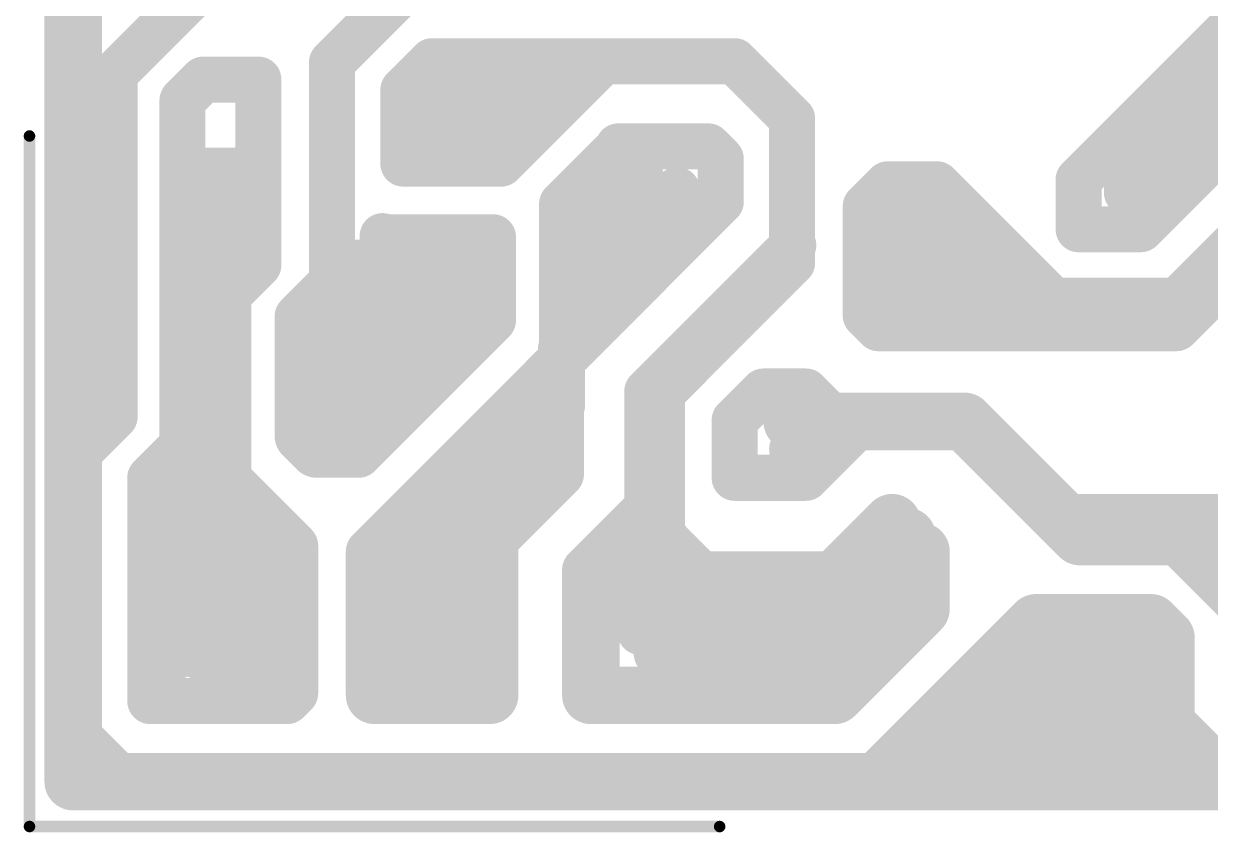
# Model space of a CAD drawing. Extents: x 13 to 23.9, y 0.2 to 11.6.
# Drawn here: x 14.224 to 15.256, y 0.218 to 0.921 of the extents above; entities that cross this region are included whole.
import ezdxf

# ---------------------------------------------------------------- set-up
doc = ezdxf.new("R2010")
doc.units = 0
doc.header["$MEASUREMENT"] = 0
doc.layers.add('BOARD', color=250, linetype='Continuous')
doc.layers.add('BOTTOM', color=250, linetype='Continuous')
doc.layers.get('0').off()

# ---------------------------------------------------------------- blocks, each defined once
blk = doc.blocks.new('UNIT_DISC')
at = {"linetype": 'Continuous', "const_width": 0.5}
blk.add_lwpolyline([(0.25, 0, 1), (-0.25, 0, 1)], format="xyb", close=True, dxfattribs=at)

msp = doc.modelspace()

# ---------------------------------------------------------------- linework, layer by layer
at = {"layer": 'BOARD', "linetype": 'Continuous', "const_width": 0.01}
for points in [[(14.2292, 0.2234), (14.2292, 0.8234)], [(14.2292, 0.2234), (14.8292, 0.2234)]]:
    msp.add_lwpolyline(points, dxfattribs=at)
at = {"layer": 'BOTTOM', "linetype": 'Continuous'}
for points, const_width in [([(14.2672, 0.3374), (14.2672, 2.2994)], 0.05), ([(15.1412, 0.7854), (15.4112, 1.0554)], 0.04), ([(15.1922, 0.7754), (15.4672, 1.0504)], 0.05), ([(15.1952, 0.7424), (15.5012, 1.0484)], 0.04), ([(15.1832, 0.8024), (15.4202, 1.0394)], 0.04), ([(15.2292, 0.6754), (15.5162, 0.9624)], 0.05), ([(14.3032, 0.8774), (14.3802, 0.9544)], 0.04), ([(14.4922, 0.8874), (14.5542, 0.9494)], 0.04), ([(15.2262, 0.6564), (15.4822, 0.9124)], 0.04), ([(14.5542, 0.8634), (14.5792, 0.8884)], 0.04), ([(14.5792, 0.8884), (14.6592, 0.8884)], 0.04), ([(14.5922, 0.8514), (14.6292, 0.8884)], 0.04), ([(14.6292, 0.8884), (14.8422, 0.8884)], 0.04), ([(14.8422, 0.8884), (14.8922, 0.8384)], 0.04), ([(15.2302, 0.6754), (15.4422, 0.8874)], 0.05), ([(14.3032, 0.7294), (14.3032, 0.8774)], 0.04), ([(14.4922, 0.6864), (14.4922, 0.8874)], 0.04), ([(14.6012, 0.8394), (14.6402, 0.8784)], 0.04), ([(14.6212, 0.8214), (14.6822, 0.8824)], 0.04), ([(14.6392, 0.7994), (14.7232, 0.8834)], 0.04), ([(14.6402, 0.8784), (14.6702, 0.8784)], 0.04), ([(14.6822, 0.8824), (14.7092, 0.8824)], 0.04), ([(14.3622, 0.8544), (14.3802, 0.8724)], 0.04), ([(14.3802, 0.8724), (14.4282, 0.8724)], 0.04), ([(14.4282, 0.8714), (14.4282, 0.8724)], 0.04), ([(14.4282, 0.7114), (14.4282, 0.8714)], 0.04), ([(14.5542, 0.7994), (14.5542, 0.8634)], 0.04), ([(14.3622, 0.7514), (14.3622, 0.8544)], 0.04), ([(14.5922, 0.8264), (14.5922, 0.8514)], 0.04), ([(14.5702, 0.8394), (14.5912, 0.8184)], 0.04), ([(14.8922, 0.7134), (14.8922, 0.8384)], 0.04), ([(14.5912, 0.8184), (14.6012, 0.8184)], 0.04), ([(14.6922, 0.7644), (14.7412, 0.8134)], 0.04), ([(14.7342, 0.8014), (14.7472, 0.8144)], 0.04), ([(14.7412, 0.8134), (14.7412, 0.8144)], 0.04), ([(14.7412, 0.8144), (14.7992, 0.8144)], 0.04), ([(14.7472, 0.8144), (14.8192, 0.8144)], 0.04), ([(14.8192, 0.8144), (14.8302, 0.8034)], 0.04), ([(14.3022, 0.7664), (14.3022, 0.7964)], 0.04), ([(14.5542, 0.7994), (14.5952, 0.7994)], 0.04), ([(14.5822, 0.7994), (14.6392, 0.7994)], 0.04), ([(14.7342, 0.7224), (14.7342, 0.8014)], 0.04), ([(14.8302, 0.7664), (14.8302, 0.8034)], 0.04), ([(15.1832, 0.7744), (15.1832, 0.8024)], 0.04), ([(14.3672, 0.7884), (14.4172, 0.7884)], 0.05), ([(14.3622, 0.4464), (14.3622, 0.7864)], 0.04), ([(14.4172, 0.7134), (14.4172, 0.7884)], 0.05), ([(14.7352, 0.7644), (14.7602, 0.7894)], 0.04), ([(15.1412, 0.7424), (15.1412, 0.7854)], 0.04), ([(14.6922, 0.6764), (14.7922, 0.7764)], 0.04), ([(14.9562, 0.7624), (14.9752, 0.7814)], 0.04), ([(14.9752, 0.7814), (15.0182, 0.7814)], 0.04), ([(15.0182, 0.7814), (15.1242, 0.6754)], 0.04), ([(14.3032, 0.5794), (14.3032, 0.7734)], 0.04), ([(14.3912, 0.7354), (14.3912, 0.7714)], 0.04), ([(14.6922, 0.6604), (14.6922, 0.7644)], 0.04), ([(14.6992, 0.6354), (14.8302, 0.7664)], 0.04), ([(14.7352, 0.7304), (14.7352, 0.7644)], 0.04), ([(14.9562, 0.6674), (14.9562, 0.7624)], 0.04), ([(14.9842, 0.7504), (14.9932, 0.7594)], 0.04), ([(14.9932, 0.7594), (15.0112, 0.7594)], 0.04), ([(15.0112, 0.7594), (15.0672, 0.7034)], 0.04), ([(14.9842, 0.6794), (14.9842, 0.7504)], 0.04), ([(14.3792, 0.7244), (14.3922, 0.7374)], 0.05), ([(14.5362, 0.7344), (14.5362, 0.7364)], 0.04), ([(14.5362, 0.7354), (14.6002, 0.7354)], 0.04), ([(14.5362, 0.7344), (14.5822, 0.7344)], 0.04), ([(14.5872, 0.7354), (14.6322, 0.7354)], 0.04), ([(14.6322, 0.6634), (14.6322, 0.7354)], 0.04), ([(14.7092, 0.6724), (14.7092, 0.7424)], 0.04), ([(15.0112, 0.6774), (15.0112, 0.7334)], 0.04), ([(15.1412, 0.7424), (15.1952, 0.7424)], 0.04), ([(14.2982, 0.5904), (14.2982, 0.7324)], 0.04), ([(14.3792, 0.3754), (14.3792, 0.7244)], 0.05), ([(14.7662, 0.6014), (14.8932, 0.7284)], 0.04), ([(15.0522, 0.7264), (15.1022, 0.6764)], 0.04), ([(14.3922, 0.6884), (14.4172, 0.7134)], 0.05), ([(14.4922, 0.7134), (14.5922, 0.7134)], 0.04), ([(14.7792, 0.6004), (14.8922, 0.7134)], 0.04), ([(14.3862, 0.6694), (14.4282, 0.7114)], 0.04), ([(14.5232, 0.7074), (14.6072, 0.7074)], 0.04), ([(14.5232, 0.6654), (14.5232, 0.7074)], 0.04), ([(14.6072, 0.7074), (14.6112, 0.7034)], 0.04), ([(14.6112, 0.6944), (14.6112, 0.7034)], 0.04), ([(14.9922, 0.7054), (15.0032, 0.6944)], 0.04), ([(15.0672, 0.6944), (15.0672, 0.7034)], 0.04), ([(14.4622, 0.6664), (14.4922, 0.6964)], 0.04), ([(14.4672, 0.6634), (14.4922, 0.6884)], 0.05), ([(14.4922, 0.6884), (14.5172, 0.6634)], 0.05), ([(14.5122, 0.5954), (14.6112, 0.6944)], 0.04), ([(14.5462, 0.6254), (14.6112, 0.6904)], 0.05), ([(14.9822, 0.6964), (15.0522, 0.6964)], 0.04), ([(14.5342, 0.6604), (14.5652, 0.6914)], 0.04), ([(15.2122, 0.6564), (15.2422, 0.6864)], 0.04), ([(14.4022, 0.4964), (14.4022, 0.6764)], 0.04), ([(14.6922, 0.5894), (14.6922, 0.6764)], 0.04), ([(14.9842, 0.6794), (14.9862, 0.6774)], 0.04), ([(14.9862, 0.6774), (15.0112, 0.6774)], 0.04), ([(14.9922, 0.6754), (15.2302, 0.6754)], 0.05), ([(15.1022, 0.6764), (15.1722, 0.6764)], 0.04), ([(14.4672, 0.5634), (14.4672, 0.6634)], 0.05), ([(14.4622, 0.6384), (14.4622, 0.6664)], 0.04), ([(14.5172, 0.5634), (14.5172, 0.6634)], 0.05), ([(14.5152, 0.5464), (14.6322, 0.6634)], 0.04), ([(14.5232, 0.6654), (14.5342, 0.6544)], 0.04), ([(14.9562, 0.6674), (14.9672, 0.6564)], 0.04), ([(14.5342, 0.6544), (14.5342, 0.6604)], 0.04), ([(14.9672, 0.6564), (15.1242, 0.6564)], 0.04), ([(15.0742, 0.6564), (15.2262, 0.6564)], 0.04), ([(14.4722, 0.5734), (14.4722, 0.6454)], 0.04), ([(14.4922, 0.5754), (14.4922, 0.6374)], 0.05), ([(14.5462, 0.6204), (14.5462, 0.6254)], 0.05), ([(14.6912, 0.5294), (14.6912, 0.6384)], 0.04), ([(14.5242, 0.4624), (14.6902, 0.6284)], 0.04), ([(14.7662, 0.4794), (14.7662, 0.6014)], 0.04), ([(14.7792, 0.3634), (14.7792, 0.6004)], 0.04), ([(14.8422, 0.5764), (14.8672, 0.6014)], 0.04), ([(14.8672, 0.6014), (14.9042, 0.6014)], 0.04), ([(14.9042, 0.6014), (14.9292, 0.5764)], 0.04), ([(14.5122, 0.5814), (14.5122, 0.5954)], 0.04), ([(14.5792, 0.4764), (14.6922, 0.5894)], 0.04), ([(14.2762, 0.5524), (14.3032, 0.5794)], 0.04), ([(14.5052, 0.5584), (14.5252, 0.5784)], 0.04), ([(14.8922, 0.5754), (15.0422, 0.5754)], 0.05), ([(15.0422, 0.5754), (15.1422, 0.4754)], 0.05), ([(14.4672, 0.5634), (14.4792, 0.5514)], 0.05), ([(14.5052, 0.5514), (14.5172, 0.5634)], 0.05), ([(14.8422, 0.5264), (14.8422, 0.5764)], 0.04), ([(14.9022, 0.5764), (14.9522, 0.5764)], 0.04), ([(14.9042, 0.5264), (14.9542, 0.5764)], 0.04), ([(14.9292, 0.5764), (14.9792, 0.5764)], 0.04), ([(14.9322, 0.5764), (14.9822, 0.5764)], 0.04), ([(14.3342, 0.5264), (14.3752, 0.5674)], 0.04), ([(14.8922, 0.5514), (14.9042, 0.5634)], 0.04), ([(14.9042, 0.5634), (14.9172, 0.5634)], 0.04), ([(14.2752, 0.5524), (14.2762, 0.5524)], 0.04), ([(14.4792, 0.5514), (14.4922, 0.5514)], 0.05), ([(14.4922, 0.5514), (14.5052, 0.5514)], 0.05), ([(14.7792, 0.4884), (14.7792, 0.5514)], 0.04), ([(14.4972, 0.5464), (14.5152, 0.5464)], 0.04), ([(14.3932, 0.5344), (14.4602, 0.4674)], 0.04), ([(14.5922, 0.4614), (14.6602, 0.5294)], 0.04), ([(14.6232, 0.4614), (14.6912, 0.5294)], 0.04), ([(14.3342, 0.3324), (14.3342, 0.5264)], 0.04), ([(14.3792, 0.5124), (14.3922, 0.5124)], 0.05), ([(14.3922, 0.5124), (14.4422, 0.4624)], 0.05), ([(14.8422, 0.5264), (14.9042, 0.5264)], 0.04), ([(14.7122, 0.4464), (14.7772, 0.5114)], 0.04), ([(14.7792, 0.4764), (14.7792, 0.4884)], 0.04), ([(14.9292, 0.4374), (14.9792, 0.4874)], 0.05), ([(14.9792, 0.4504), (14.9792, 0.4874)], 0.05), ([(15.1422, 0.4874), (15.4292, 0.4874)], 0.05), ([(14.5792, 0.3634), (14.5792, 0.4764)], 0.04), ([(14.7792, 0.4764), (14.8292, 0.4264)], 0.04), ([(14.9922, 0.4384), (14.9922, 0.4754)], 0.05), ([(15.1422, 0.4754), (15.3422, 0.4754)], 0.05), ([(15.1792, 0.4754), (15.2292, 0.4754)], 0.05), ([(15.2292, 0.4754), (15.2922, 0.4124)], 0.05), ([(14.4422, 0.3874), (14.4422, 0.4624)], 0.05), ([(14.4602, 0.3394), (14.4602, 0.4674)], 0.04), ([(14.5922, 0.4384), (14.5922, 0.4634)], 0.05), ([(14.6292, 0.3374), (14.6292, 0.4624)], 0.05), ([(15.0042, 0.4124), (15.0042, 0.4624)], 0.05), ([(14.5242, 0.4094), (14.5242, 0.4624)], 0.04), ([(14.5672, 0.3754), (14.5672, 0.4504)], 0.05), ([(14.5922, 0.4024), (14.5922, 0.4614)], 0.04), ([(14.7602, 0.3924), (14.7602, 0.4564)], 0.04), ([(14.9292, 0.4124), (14.9672, 0.4504)], 0.05), ([(14.9672, 0.4504), (14.9792, 0.4504)], 0.05), ([(14.4042, 0.3504), (14.4042, 0.4494)], 0.05), ([(14.7122, 0.3734), (14.7122, 0.4464)], 0.04), ([(14.3542, 0.3754), (14.3542, 0.4374)], 0.05), ([(14.5292, 0.3374), (14.5292, 0.4374)], 0.05), ([(14.5922, 0.3374), (14.5922, 0.4384)], 0.05), ([(14.7172, 0.4124), (14.7422, 0.4374)], 0.05), ([(14.7422, 0.4374), (14.9292, 0.4374)], 0.05), ([(14.9292, 0.3754), (14.9922, 0.4384)], 0.05), ([(14.7172, 0.3504), (14.7172, 0.4124)], 0.05), ([(14.8042, 0.4124), (14.9292, 0.4124)], 0.05), ([(14.9292, 0.3374), (15.0042, 0.4124)], 0.05), ([(14.4422, 0.3374), (14.4422, 0.4004)], 0.05), ([(14.9662, 0.2624), (15.1042, 0.4004)], 0.05), ([(15.1042, 0.4004), (15.2042, 0.4004)], 0.05), ([(15.2042, 0.4004), (15.2172, 0.3874)], 0.05), ([(15.2172, 0.3124), (15.2172, 0.3874)], 0.05), ([(14.2672, 0.2994), (14.2672, 0.3744)], 0.05), ([(14.7172, 0.3374), (14.7172, 0.3754)], 0.05), ([(14.7792, 0.3754), (14.9292, 0.3754)], 0.05), ([(15.0302, 0.2754), (15.1172, 0.3624)], 0.05), ([(15.1172, 0.3624), (15.1792, 0.3624)], 0.05), ([(15.1792, 0.3004), (15.1792, 0.3624)], 0.05), ([(14.5292, 0.3374), (14.5922, 0.3374)], 0.05), ([(14.5922, 0.3374), (14.6292, 0.3374)], 0.05), ([(14.7172, 0.3374), (14.9292, 0.3374)], 0.05), ([(14.3342, 0.3324), (14.4412, 0.3324)], 0.04), ([(14.3652, 0.3324), (14.4532, 0.3324)], 0.04), ([(14.4532, 0.3324), (14.4602, 0.3394)], 0.04), ([(14.2672, 0.2624), (14.2672, 0.3244)], 0.05), ([(15.0922, 0.3004), (15.1172, 0.3254)], 0.05), ([(15.1172, 0.3254), (15.1542, 0.3254)], 0.05), ([(15.1542, 0.3254), (15.2042, 0.2754)], 0.05), ([(15.2172, 0.3124), (15.2672, 0.2624)], 0.05), ([(14.2672, 0.2994), (14.3042, 0.2624)], 0.05), ([(15.0922, 0.3004), (15.1792, 0.3004)], 0.05), ([(14.9922, 0.2754), (15.0302, 0.2754)], 0.05), ([(14.2672, 0.2624), (21.7042, 0.2624)], 0.05), ([(14.2672, 0.2624), (14.4052, 0.2624)], 0.05), ([(14.4172, 0.2624), (14.8802, 0.2624)], 0.05), ([(14.8292, 0.2624), (14.9662, 0.2624)], 0.05), ([(14.8802, 0.2624), (21.1672, 0.2624)], 0.05)]:
    msp.add_lwpolyline(points, dxfattribs=dict(at, const_width=const_width))

# ---------------------------------------------------------------- block references
at = {"layer": 'BOARD', "xscale": 0.01000000000000156, "yscale": 0.01000000000000156, "zscale": 0.01}
for p in [(14.2292, 0.8234), (14.2292, 0.2234), (14.2292, 0.2234), (14.8292, 0.2234)]:
    msp.add_blockref('UNIT_DISC', p, dxfattribs=at)
at = {"layer": 'BOTTOM'}
for p, xscale, yscale, zscale in [((14.5792, 0.8884), 0.03999999999999915, 0.03999999999999915, 0.04), ((14.5792, 0.8884), 0.03999999999999915, 0.03999999999999915, 0.04), ((14.6292, 0.8884), 0.03999999999999915, 0.03999999999999915, 0.04), ((14.6292, 0.8884), 0.03999999999999915, 0.03999999999999915, 0.04), ((14.6592, 0.8884), 0.03999999999999915, 0.03999999999999915, 0.04), ((14.8422, 0.8884), 0.03999999999999915, 0.03999999999999915, 0.04), ((14.8422, 0.8884), 0.03999999999999915, 0.03999999999999915, 0.04), ((14.3032, 0.8774), 0.03999999999999915, 0.03999999999999915, 0.04), ((14.3032, 0.8774), 0.03999999999999915, 0.03999999999999915, 0.04), ((14.4922, 0.8874), 0.03999999999999915, 0.03999999999999915, 0.04), ((14.4922, 0.8874), 0.03999999999999915, 0.03999999999999915, 0.04), ((14.6402, 0.8784), 0.03999999999999915, 0.03999999999999915, 0.04), ((14.6402, 0.8784), 0.03999999999999915, 0.03999999999999915, 0.04), ((14.6702, 0.8784), 0.03999999999999915, 0.03999999999999915, 0.04), ((14.6822, 0.8824), 0.03999999999999915, 0.03999999999999915, 0.04), ((14.6822, 0.8824), 0.03999999999999915, 0.03999999999999915, 0.04), ((14.7092, 0.8824), 0.03999999999999915, 0.03999999999999915, 0.04), ((14.7232, 0.8834), 0.03999999999999915, 0.03999999999999915, 0.04), ((14.3802, 0.8724), 0.03999999999999915, 0.03999999999999915, 0.04), ((14.3802, 0.8724), 0.03999999999999915, 0.03999999999999915, 0.04), ((14.4282, 0.8724), 0.03999999999999915, 0.03999999999999915, 0.04), ((14.4282, 0.8724), 0.03999999999999915, 0.03999999999999915, 0.04), ((14.4282, 0.8714), 0.03999999999999915, 0.03999999999999915, 0.04), ((14.4282, 0.8714), 0.03999999999999915, 0.03999999999999915, 0.04), ((14.5542, 0.8634), 0.03999999999999915, 0.03999999999999915, 0.04), ((14.5542, 0.8634), 0.03999999999999915, 0.03999999999999915, 0.04), ((14.3622, 0.8544), 0.03999999999999915, 0.03999999999999915, 0.04), ((14.3622, 0.8544), 0.03999999999999915, 0.03999999999999915, 0.04), ((14.5922, 0.8514), 0.03999999999999915, 0.03999999999999915, 0.04), ((14.5922, 0.8514), 0.03999999999999915, 0.03999999999999915, 0.04), ((14.5702, 0.8394), 0.03999999999999915, 0.03999999999999915, 0.04), ((14.6012, 0.8394), 0.03999999999999915, 0.03999999999999915, 0.04), ((14.8922, 0.8384), 0.03999999999999915, 0.03999999999999915, 0.04), ((14.8922, 0.8384), 0.03999999999999915, 0.03999999999999915, 0.04), ((14.5922, 0.8264), 0.03999999999999915, 0.03999999999999915, 0.04), ((14.5912, 0.8184), 0.03999999999999915, 0.03999999999999915, 0.04), ((14.5912, 0.8184), 0.03999999999999915, 0.03999999999999915, 0.04), ((14.6012, 0.8184), 0.03999999999999915, 0.03999999999999915, 0.04), ((14.6212, 0.8214), 0.03999999999999915, 0.03999999999999915, 0.04), ((14.7412, 0.8144), 0.03999999999999915, 0.03999999999999915, 0.04), ((14.7412, 0.8144), 0.03999999999999915, 0.03999999999999915, 0.04), ((14.7412, 0.8134), 0.03999999999999915, 0.03999999999999915, 0.04), ((14.7412, 0.8134), 0.03999999999999915, 0.03999999999999915, 0.04), ((14.7472, 0.8144), 0.03999999999999915, 0.03999999999999915, 0.04), ((14.7472, 0.8144), 0.03999999999999915, 0.03999999999999915, 0.04), ((14.7992, 0.8144), 0.03999999999999915, 0.03999999999999915, 0.04), ((14.8192, 0.8144), 0.03999999999999915, 0.03999999999999915, 0.04), ((14.8192, 0.8144), 0.03999999999999915, 0.03999999999999915, 0.04), ((14.3022, 0.7964), 0.03999999999999915, 0.03999999999999915, 0.04), ((14.5542, 0.7994), 0.03999999999999915, 0.03999999999999915, 0.04), ((14.5542, 0.7994), 0.03999999999999915, 0.03999999999999915, 0.04), ((14.5822, 0.7994), 0.03999999999999915, 0.03999999999999915, 0.04), ((14.5952, 0.7994), 0.03999999999999915, 0.03999999999999915, 0.04), ((14.6392, 0.7994), 0.03999999999999915, 0.03999999999999915, 0.04), ((14.6392, 0.7994), 0.03999999999999915, 0.03999999999999915, 0.04), ((14.7342, 0.8014), 0.03999999999999915, 0.03999999999999915, 0.04), ((14.7342, 0.8014), 0.03999999999999915, 0.03999999999999915, 0.04), ((14.8302, 0.8034), 0.03999999999999915, 0.03999999999999915, 0.04), ((14.8302, 0.8034), 0.03999999999999915, 0.03999999999999915, 0.04), ((15.1832, 0.8024), 0.03999999999999915, 0.03999999999999915, 0.04), ((15.1832, 0.8024), 0.03999999999999915, 0.03999999999999915, 0.04), ((14.3672, 0.7884), 0.05000000000000071, 0.05000000000000071, 0.05), ((14.3622, 0.7864), 0.03999999999999915, 0.03999999999999915, 0.04), ((14.4172, 0.7884), 0.05000000000000071, 0.05000000000000071, 0.05), ((14.4172, 0.7884), 0.05000000000000071, 0.05000000000000071, 0.05), ((14.7602, 0.7894), 0.03999999999999915, 0.03999999999999915, 0.04), ((15.1412, 0.7854), 0.03999999999999915, 0.03999999999999915, 0.04), ((15.1412, 0.7854), 0.03999999999999915, 0.03999999999999915, 0.04), ((14.7922, 0.7764), 0.03999999999999915, 0.03999999999999915, 0.04), ((14.9752, 0.7814), 0.03999999999999915, 0.03999999999999915, 0.04), ((14.9752, 0.7814), 0.03999999999999915, 0.03999999999999915, 0.04), ((15.0182, 0.7814), 0.03999999999999915, 0.03999999999999915, 0.04), ((15.0182, 0.7814), 0.03999999999999915, 0.03999999999999915, 0.04), ((15.1832, 0.7744), 0.03999999999999915, 0.03999999999999915, 0.04), ((15.1922, 0.7754), 0.05000000000000071, 0.05000000000000071, 0.05), ((14.3022, 0.7664), 0.03999999999999915, 0.03999999999999915, 0.04), ((14.3032, 0.7734), 0.03999999999999915, 0.03999999999999915, 0.04), ((14.3912, 0.7714), 0.03999999999999915, 0.03999999999999915, 0.04), ((14.6922, 0.7644), 0.03999999999999915, 0.03999999999999915, 0.04), ((14.6922, 0.7644), 0.03999999999999915, 0.03999999999999915, 0.04), ((14.7352, 0.7644), 0.03999999999999915, 0.03999999999999915, 0.04), ((14.7352, 0.7644), 0.03999999999999915, 0.03999999999999915, 0.04), ((14.8302, 0.7664), 0.03999999999999915, 0.03999999999999915, 0.04), ((14.8302, 0.7664), 0.03999999999999915, 0.03999999999999915, 0.04), ((14.9562, 0.7624), 0.03999999999999915, 0.03999999999999915, 0.04), ((14.9562, 0.7624), 0.03999999999999915, 0.03999999999999915, 0.04), ((14.9932, 0.7594), 0.03999999999999915, 0.03999999999999915, 0.04), ((14.9932, 0.7594), 0.03999999999999915, 0.03999999999999915, 0.04), ((15.0112, 0.7594), 0.03999999999999915, 0.03999999999999915, 0.04), ((15.0112, 0.7594), 0.03999999999999915, 0.03999999999999915, 0.04), ((14.3622, 0.7514), 0.03999999999999915, 0.03999999999999915, 0.04), ((14.9842, 0.7504), 0.03999999999999915, 0.03999999999999915, 0.04), ((14.9842, 0.7504), 0.03999999999999915, 0.03999999999999915, 0.04), ((14.3922, 0.7374), 0.05000000000000071, 0.05000000000000071, 0.05), ((14.3912, 0.7354), 0.03999999999999915, 0.03999999999999915, 0.04), ((14.5362, 0.7364), 0.03999999999999915, 0.03999999999999915, 0.04), ((14.5362, 0.7354), 0.03999999999999915, 0.03999999999999915, 0.04), ((14.5362, 0.7344), 0.03999999999999915, 0.03999999999999915, 0.04), ((14.5362, 0.7344), 0.03999999999999915, 0.03999999999999915, 0.04), ((14.5822, 0.7344), 0.03999999999999915, 0.03999999999999915, 0.04), ((14.5872, 0.7354), 0.03999999999999915, 0.03999999999999915, 0.04), ((14.6002, 0.7354), 0.03999999999999915, 0.03999999999999915, 0.04), ((14.6322, 0.7354), 0.03999999999999915, 0.03999999999999915, 0.04), ((14.6322, 0.7354), 0.03999999999999915, 0.03999999999999915, 0.04), ((14.7092, 0.7424), 0.03999999999999915, 0.03999999999999915, 0.04), ((15.0112, 0.7334), 0.03999999999999915, 0.03999999999999915, 0.04), ((15.1412, 0.7424), 0.03999999999999915, 0.03999999999999915, 0.04), ((15.1412, 0.7424), 0.03999999999999915, 0.03999999999999915, 0.04), ((15.1952, 0.7424), 0.03999999999999915, 0.03999999999999915, 0.04), ((15.1952, 0.7424), 0.03999999999999915, 0.03999999999999915, 0.04), ((14.2982, 0.7324), 0.03999999999999915, 0.03999999999999915, 0.04), ((14.3032, 0.7294), 0.03999999999999915, 0.03999999999999915, 0.04), ((14.3792, 0.7244), 0.05000000000000071, 0.05000000000000071, 0.05), ((14.3792, 0.7244), 0.05000000000000071, 0.05000000000000071, 0.05), ((14.7352, 0.7304), 0.03999999999999915, 0.03999999999999915, 0.04), ((14.8932, 0.7284), 0.03999999999999915, 0.03999999999999915, 0.04), ((15.0522, 0.7264), 0.03999999999999915, 0.03999999999999915, 0.04), ((14.4172, 0.7134), 0.05000000000000071, 0.05000000000000071, 0.05), ((14.4172, 0.7134), 0.05000000000000071, 0.05000000000000071, 0.05), ((14.4922, 0.7134), 0.03999999999999915, 0.03999999999999915, 0.04), ((14.5922, 0.7134), 0.03999999999999915, 0.03999999999999915, 0.04), ((14.7342, 0.7224), 0.03999999999999915, 0.03999999999999915, 0.04), ((14.8922, 0.7134), 0.03999999999999915, 0.03999999999999915, 0.04), ((14.8922, 0.7134), 0.03999999999999915, 0.03999999999999915, 0.04), ((14.4282, 0.7114), 0.03999999999999915, 0.03999999999999915, 0.04), ((14.4282, 0.7114), 0.03999999999999915, 0.03999999999999915, 0.04), ((14.5232, 0.7074), 0.03999999999999915, 0.03999999999999915, 0.04), ((14.5232, 0.7074), 0.03999999999999915, 0.03999999999999915, 0.04), ((14.6072, 0.7074), 0.03999999999999915, 0.03999999999999915, 0.04), ((14.6072, 0.7074), 0.03999999999999915, 0.03999999999999915, 0.04), ((14.6112, 0.7034), 0.03999999999999915, 0.03999999999999915, 0.04), ((14.6112, 0.7034), 0.03999999999999915, 0.03999999999999915, 0.04), ((14.9922, 0.7054), 0.03999999999999915, 0.03999999999999915, 0.04), ((15.0672, 0.7034), 0.03999999999999915, 0.03999999999999915, 0.04), ((15.0672, 0.7034), 0.03999999999999915, 0.03999999999999915, 0.04), ((14.3922, 0.6884), 0.05000000000000071, 0.05000000000000071, 0.05), ((14.4922, 0.6884), 0.05000000000000071, 0.05000000000000071, 0.05), ((14.4922, 0.6884), 0.05000000000000071, 0.05000000000000071, 0.05), ((14.4922, 0.6964), 0.03999999999999915, 0.03999999999999915, 0.04), ((14.6112, 0.6904), 0.05000000000000071, 0.05000000000000071, 0.05), ((14.6112, 0.6944), 0.03999999999999915, 0.03999999999999915, 0.04), ((14.6112, 0.6944), 0.03999999999999915, 0.03999999999999915, 0.04), ((14.9822, 0.6964), 0.03999999999999915, 0.03999999999999915, 0.04), ((15.0032, 0.6944), 0.03999999999999915, 0.03999999999999915, 0.04), ((15.0522, 0.6964), 0.03999999999999915, 0.03999999999999915, 0.04), ((15.0672, 0.6944), 0.03999999999999915, 0.03999999999999915, 0.04), ((14.4922, 0.6864), 0.03999999999999915, 0.03999999999999915, 0.04), ((14.5652, 0.6914), 0.03999999999999915, 0.03999999999999915, 0.04), ((15.2422, 0.6864), 0.03999999999999915, 0.03999999999999915, 0.04), ((14.4022, 0.6764), 0.03999999999999915, 0.03999999999999915, 0.04), ((14.6922, 0.6764), 0.03999999999999915, 0.03999999999999915, 0.04), ((14.6922, 0.6764), 0.03999999999999915, 0.03999999999999915, 0.04), ((14.7092, 0.6724), 0.03999999999999915, 0.03999999999999915, 0.04), ((14.9842, 0.6794), 0.03999999999999915, 0.03999999999999915, 0.04), ((14.9842, 0.6794), 0.03999999999999915, 0.03999999999999915, 0.04), ((14.9862, 0.6774), 0.03999999999999915, 0.03999999999999915, 0.04), ((14.9862, 0.6774), 0.03999999999999915, 0.03999999999999915, 0.04), ((14.9922, 0.6754), 0.05000000000000071, 0.05000000000000071, 0.05), ((15.0112, 0.6774), 0.03999999999999915, 0.03999999999999915, 0.04), ((15.0112, 0.6774), 0.03999999999999915, 0.03999999999999915, 0.04), ((15.1022, 0.6764), 0.03999999999999915, 0.03999999999999915, 0.04), ((15.1022, 0.6764), 0.03999999999999915, 0.03999999999999915, 0.04), ((15.1242, 0.6754), 0.03999999999999915, 0.03999999999999915, 0.04), ((15.1722, 0.6764), 0.03999999999999915, 0.03999999999999915, 0.04), ((15.2292, 0.6754), 0.05000000000000071, 0.05000000000000071, 0.05), ((15.2302, 0.6754), 0.05000000000000071, 0.05000000000000071, 0.05), ((15.2302, 0.6754), 0.05000000000000071, 0.05000000000000071, 0.05), ((14.3862, 0.6694), 0.03999999999999915, 0.03999999999999915, 0.04), ((14.4672, 0.6634), 0.05000000000000071, 0.05000000000000071, 0.05), ((14.4672, 0.6634), 0.05000000000000071, 0.05000000000000071, 0.05), ((14.4622, 0.6664), 0.03999999999999915, 0.03999999999999915, 0.04), ((14.4622, 0.6664), 0.03999999999999915, 0.03999999999999915, 0.04), ((14.5172, 0.6634), 0.05000000000000071, 0.05000000000000071, 0.05), ((14.5172, 0.6634), 0.05000000000000071, 0.05000000000000071, 0.05), ((14.5232, 0.6654), 0.03999999999999915, 0.03999999999999915, 0.04), ((14.5232, 0.6654), 0.03999999999999915, 0.03999999999999915, 0.04), ((14.6322, 0.6634), 0.03999999999999915, 0.03999999999999915, 0.04), ((14.6322, 0.6634), 0.03999999999999915, 0.03999999999999915, 0.04), ((14.9562, 0.6674), 0.03999999999999915, 0.03999999999999915, 0.04), ((14.9562, 0.6674), 0.03999999999999915, 0.03999999999999915, 0.04), ((14.5342, 0.6604), 0.03999999999999915, 0.03999999999999915, 0.04), ((14.5342, 0.6604), 0.03999999999999915, 0.03999999999999915, 0.04), ((14.5342, 0.6544), 0.03999999999999915, 0.03999999999999915, 0.04), ((14.5342, 0.6544), 0.03999999999999915, 0.03999999999999915, 0.04), ((14.6922, 0.6604), 0.03999999999999915, 0.03999999999999915, 0.04), ((14.9672, 0.6564), 0.03999999999999915, 0.03999999999999915, 0.04), ((14.9672, 0.6564), 0.03999999999999915, 0.03999999999999915, 0.04), ((15.0742, 0.6564), 0.03999999999999915, 0.03999999999999915, 0.04), ((15.1242, 0.6564), 0.03999999999999915, 0.03999999999999915, 0.04), ((15.2122, 0.6564), 0.03999999999999915, 0.03999999999999915, 0.04), ((15.2262, 0.6564), 0.03999999999999915, 0.03999999999999915, 0.04), ((15.2262, 0.6564), 0.03999999999999915, 0.03999999999999915, 0.04), ((14.4722, 0.6454), 0.03999999999999915, 0.03999999999999915, 0.04), ((14.4922, 0.6374), 0.05000000000000071, 0.05000000000000071, 0.05), ((14.4622, 0.6384), 0.03999999999999915, 0.03999999999999915, 0.04), ((14.5462, 0.6254), 0.05000000000000071, 0.05000000000000071, 0.05), ((14.5462, 0.6254), 0.05000000000000071, 0.05000000000000071, 0.05), ((14.6912, 0.6384), 0.03999999999999915, 0.03999999999999915, 0.04), ((14.6992, 0.6354), 0.03999999999999915, 0.03999999999999915, 0.04), ((14.5462, 0.6204), 0.05000000000000071, 0.05000000000000071, 0.05), ((14.6902, 0.6284), 0.03999999999999915, 0.03999999999999915, 0.04), ((14.7662, 0.6014), 0.03999999999999915, 0.03999999999999915, 0.04), ((14.7662, 0.6014), 0.03999999999999915, 0.03999999999999915, 0.04), ((14.7792, 0.6004), 0.03999999999999915, 0.03999999999999915, 0.04), ((14.7792, 0.6004), 0.03999999999999915, 0.03999999999999915, 0.04), ((14.8672, 0.6014), 0.03999999999999915, 0.03999999999999915, 0.04), ((14.8672, 0.6014), 0.03999999999999915, 0.03999999999999915, 0.04), ((14.9042, 0.6014), 0.03999999999999915, 0.03999999999999915, 0.04), ((14.9042, 0.6014), 0.03999999999999915, 0.03999999999999915, 0.04), ((14.2982, 0.5904), 0.03999999999999915, 0.03999999999999915, 0.04), ((14.5122, 0.5954), 0.03999999999999915, 0.03999999999999915, 0.04), ((14.5122, 0.5954), 0.03999999999999915, 0.03999999999999915, 0.04), ((14.6922, 0.5894), 0.03999999999999915, 0.03999999999999915, 0.04), ((14.6922, 0.5894), 0.03999999999999915, 0.03999999999999915, 0.04), ((14.3032, 0.5794), 0.03999999999999915, 0.03999999999999915, 0.04), ((14.3032, 0.5794), 0.03999999999999915, 0.03999999999999915, 0.04), ((14.4922, 0.5754), 0.05000000000000071, 0.05000000000000071, 0.05), ((14.5122, 0.5814), 0.03999999999999915, 0.03999999999999915, 0.04), ((14.5252, 0.5784), 0.03999999999999915, 0.03999999999999915, 0.04), ((14.8922, 0.5754), 0.05000000000000071, 0.05000000000000071, 0.05), ((15.0422, 0.5754), 0.05000000000000071, 0.05000000000000071, 0.05), ((15.0422, 0.5754), 0.05000000000000071, 0.05000000000000071, 0.05), ((14.4672, 0.5634), 0.05000000000000071, 0.05000000000000071, 0.05), ((14.4672, 0.5634), 0.05000000000000071, 0.05000000000000071, 0.05), ((14.4722, 0.5734), 0.03999999999999915, 0.03999999999999915, 0.04), ((14.5172, 0.5634), 0.05000000000000071, 0.05000000000000071, 0.05), ((14.5172, 0.5634), 0.05000000000000071, 0.05000000000000071, 0.05), ((14.8422, 0.5764), 0.03999999999999915, 0.03999999999999915, 0.04), ((14.8422, 0.5764), 0.03999999999999915, 0.03999999999999915, 0.04), ((14.9022, 0.5764), 0.03999999999999915, 0.03999999999999915, 0.04), ((14.9292, 0.5764), 0.03999999999999915, 0.03999999999999915, 0.04), ((14.9292, 0.5764), 0.03999999999999915, 0.03999999999999915, 0.04), ((14.9322, 0.5764), 0.03999999999999915, 0.03999999999999915, 0.04), ((14.9522, 0.5764), 0.03999999999999915, 0.03999999999999915, 0.04), ((14.9542, 0.5764), 0.03999999999999915, 0.03999999999999915, 0.04), ((14.9792, 0.5764), 0.03999999999999915, 0.03999999999999915, 0.04), ((14.9822, 0.5764), 0.03999999999999915, 0.03999999999999915, 0.04), ((14.3752, 0.5674), 0.03999999999999915, 0.03999999999999915, 0.04), ((14.5052, 0.5584), 0.03999999999999915, 0.03999999999999915, 0.04), ((14.9042, 0.5634), 0.03999999999999915, 0.03999999999999915, 0.04), ((14.9042, 0.5634), 0.03999999999999915, 0.03999999999999915, 0.04), ((14.9172, 0.5634), 0.03999999999999915, 0.03999999999999915, 0.04), ((14.2752, 0.5524), 0.03999999999999915, 0.03999999999999915, 0.04), ((14.2762, 0.5524), 0.03999999999999915, 0.03999999999999915, 0.04), ((14.2762, 0.5524), 0.03999999999999915, 0.03999999999999915, 0.04), ((14.4792, 0.5514), 0.05000000000000071, 0.05000000000000071, 0.05), ((14.4792, 0.5514), 0.05000000000000071, 0.05000000000000071, 0.05), ((14.4922, 0.5514), 0.05000000000000071, 0.05000000000000071, 0.05), ((14.4922, 0.5514), 0.05000000000000071, 0.05000000000000071, 0.05), ((14.5052, 0.5514), 0.05000000000000071, 0.05000000000000071, 0.05), ((14.5052, 0.5514), 0.05000000000000071, 0.05000000000000071, 0.05), ((14.7792, 0.5514), 0.03999999999999915, 0.03999999999999915, 0.04), ((14.8922, 0.5514), 0.03999999999999915, 0.03999999999999915, 0.04), ((14.4972, 0.5464), 0.03999999999999915, 0.03999999999999915, 0.04), ((14.5152, 0.5464), 0.03999999999999915, 0.03999999999999915, 0.04), ((14.5152, 0.5464), 0.03999999999999915, 0.03999999999999915, 0.04), ((14.3932, 0.5344), 0.03999999999999915, 0.03999999999999915, 0.04), ((14.6602, 0.5294), 0.03999999999999915, 0.03999999999999915, 0.04), ((14.6912, 0.5294), 0.03999999999999915, 0.03999999999999915, 0.04), ((14.6912, 0.5294), 0.03999999999999915, 0.03999999999999915, 0.04), ((14.3342, 0.5264), 0.03999999999999915, 0.03999999999999915, 0.04), ((14.3342, 0.5264), 0.03999999999999915, 0.03999999999999915, 0.04), ((14.3792, 0.5124), 0.05000000000000071, 0.05000000000000071, 0.05), ((14.3922, 0.5124), 0.05000000000000071, 0.05000000000000071, 0.05), ((14.3922, 0.5124), 0.05000000000000071, 0.05000000000000071, 0.05), ((14.8422, 0.5264), 0.03999999999999915, 0.03999999999999915, 0.04), ((14.8422, 0.5264), 0.03999999999999915, 0.03999999999999915, 0.04), ((14.9042, 0.5264), 0.03999999999999915, 0.03999999999999915, 0.04), ((14.9042, 0.5264), 0.03999999999999915, 0.03999999999999915, 0.04), ((14.7772, 0.5114), 0.03999999999999915, 0.03999999999999915, 0.04), ((14.4022, 0.4964), 0.03999999999999915, 0.03999999999999915, 0.04), ((14.7792, 0.4884), 0.03999999999999915, 0.03999999999999915, 0.04), ((14.7792, 0.4884), 0.03999999999999915, 0.03999999999999915, 0.04), ((14.9792, 0.4874), 0.05000000000000071, 0.05000000000000071, 0.05), ((14.9792, 0.4874), 0.05000000000000071, 0.05000000000000071, 0.05), ((15.1422, 0.4874), 0.05000000000000071, 0.05000000000000071, 0.05), ((14.5792, 0.4764), 0.03999999999999915, 0.03999999999999915, 0.04), ((14.5792, 0.4764), 0.03999999999999915, 0.03999999999999915, 0.04), ((14.7662, 0.4794), 0.03999999999999915, 0.03999999999999915, 0.04), ((14.7792, 0.4764), 0.03999999999999915, 0.03999999999999915, 0.04), ((14.7792, 0.4764), 0.03999999999999915, 0.03999999999999915, 0.04), ((14.9922, 0.4754), 0.05000000000000071, 0.05000000000000071, 0.05), ((15.1422, 0.4754), 0.05000000000000071, 0.05000000000000071, 0.05), ((15.1422, 0.4754), 0.05000000000000071, 0.05000000000000071, 0.05), ((15.1792, 0.4754), 0.05000000000000071, 0.05000000000000071, 0.05), ((15.2292, 0.4754), 0.05000000000000071, 0.05000000000000071, 0.05), ((15.2292, 0.4754), 0.05000000000000071, 0.05000000000000071, 0.05), ((14.4422, 0.4624), 0.05000000000000071, 0.05000000000000071, 0.05), ((14.4422, 0.4624), 0.05000000000000071, 0.05000000000000071, 0.05), ((14.4602, 0.4674), 0.03999999999999915, 0.03999999999999915, 0.04), ((14.4602, 0.4674), 0.03999999999999915, 0.03999999999999915, 0.04), ((14.5922, 0.4634), 0.05000000000000071, 0.05000000000000071, 0.05), ((14.6292, 0.4624), 0.05000000000000071, 0.05000000000000071, 0.05), ((15.0042, 0.4624), 0.05000000000000071, 0.05000000000000071, 0.05), ((14.5242, 0.4624), 0.03999999999999915, 0.03999999999999915, 0.04), ((14.5242, 0.4624), 0.03999999999999915, 0.03999999999999915, 0.04), ((14.5672, 0.4504), 0.05000000000000071, 0.05000000000000071, 0.05), ((14.5922, 0.4614), 0.03999999999999915, 0.03999999999999915, 0.04), ((14.5922, 0.4614), 0.03999999999999915, 0.03999999999999915, 0.04), ((14.6232, 0.4614), 0.03999999999999915, 0.03999999999999915, 0.04), ((14.7602, 0.4564), 0.03999999999999915, 0.03999999999999915, 0.04), ((14.9672, 0.4504), 0.05000000000000071, 0.05000000000000071, 0.05), ((14.9672, 0.4504), 0.05000000000000071, 0.05000000000000071, 0.05), ((14.9792, 0.4504), 0.05000000000000071, 0.05000000000000071, 0.05), ((14.9792, 0.4504), 0.05000000000000071, 0.05000000000000071, 0.05), ((14.3622, 0.4464), 0.03999999999999915, 0.03999999999999915, 0.04), ((14.4042, 0.4494), 0.05000000000000071, 0.05000000000000071, 0.05), ((14.7122, 0.4464), 0.03999999999999915, 0.03999999999999915, 0.04), ((14.7122, 0.4464), 0.03999999999999915, 0.03999999999999915, 0.04), ((14.3542, 0.4374), 0.05000000000000071, 0.05000000000000071, 0.05), ((14.5292, 0.4374), 0.05000000000000071, 0.05000000000000071, 0.05), ((14.5922, 0.4384), 0.05000000000000071, 0.05000000000000071, 0.05), ((14.5922, 0.4384), 0.05000000000000071, 0.05000000000000071, 0.05), ((14.7422, 0.4374), 0.05000000000000071, 0.05000000000000071, 0.05), ((14.7422, 0.4374), 0.05000000000000071, 0.05000000000000071, 0.05), ((14.9292, 0.4374), 0.05000000000000071, 0.05000000000000071, 0.05), ((14.9292, 0.4374), 0.05000000000000071, 0.05000000000000071, 0.05), ((14.9922, 0.4384), 0.05000000000000071, 0.05000000000000071, 0.05), ((14.9922, 0.4384), 0.05000000000000071, 0.05000000000000071, 0.05), ((14.8292, 0.4264), 0.03999999999999915, 0.03999999999999915, 0.04), ((14.7172, 0.4124), 0.05000000000000071, 0.05000000000000071, 0.05), ((14.7172, 0.4124), 0.05000000000000071, 0.05000000000000071, 0.05), ((14.8042, 0.4124), 0.05000000000000071, 0.05000000000000071, 0.05), ((14.9292, 0.4124), 0.05000000000000071, 0.05000000000000071, 0.05), ((14.9292, 0.4124), 0.05000000000000071, 0.05000000000000071, 0.05), ((15.0042, 0.4124), 0.05000000000000071, 0.05000000000000071, 0.05), ((15.0042, 0.4124), 0.05000000000000071, 0.05000000000000071, 0.05), ((14.4422, 0.4004), 0.05000000000000071, 0.05000000000000071, 0.05), ((14.5242, 0.4094), 0.03999999999999915, 0.03999999999999915, 0.04), ((15.1042, 0.4004), 0.05000000000000071, 0.05000000000000071, 0.05), ((15.1042, 0.4004), 0.05000000000000071, 0.05000000000000071, 0.05), ((15.2042, 0.4004), 0.05000000000000071, 0.05000000000000071, 0.05), ((15.2042, 0.4004), 0.05000000000000071, 0.05000000000000071, 0.05), ((14.5922, 0.4024), 0.03999999999999915, 0.03999999999999915, 0.04), ((14.4422, 0.3874), 0.05000000000000071, 0.05000000000000071, 0.05), ((14.7602, 0.3924), 0.03999999999999915, 0.03999999999999915, 0.04), ((15.2172, 0.3874), 0.05000000000000071, 0.05000000000000071, 0.05), ((15.2172, 0.3874), 0.05000000000000071, 0.05000000000000071, 0.05), ((14.2672, 0.3744), 0.05000000000000071, 0.05000000000000071, 0.05), ((14.3542, 0.3754), 0.05000000000000071, 0.05000000000000071, 0.05), ((14.3792, 0.3754), 0.05000000000000071, 0.05000000000000071, 0.05), ((14.5672, 0.3754), 0.05000000000000071, 0.05000000000000071, 0.05), ((14.7172, 0.3754), 0.05000000000000071, 0.05000000000000071, 0.05), ((14.7122, 0.3734), 0.03999999999999915, 0.03999999999999915, 0.04), ((14.7792, 0.3754), 0.05000000000000071, 0.05000000000000071, 0.05), ((14.9292, 0.3754), 0.05000000000000071, 0.05000000000000071, 0.05), ((14.9292, 0.3754), 0.05000000000000071, 0.05000000000000071, 0.05), ((14.5792, 0.3634), 0.03999999999999915, 0.03999999999999915, 0.04), ((14.7792, 0.3634), 0.03999999999999915, 0.03999999999999915, 0.04), ((15.1172, 0.3624), 0.05000000000000071, 0.05000000000000071, 0.05), ((15.1172, 0.3624), 0.05000000000000071, 0.05000000000000071, 0.05), ((15.1792, 0.3624), 0.05000000000000071, 0.05000000000000071, 0.05), ((15.1792, 0.3624), 0.05000000000000071, 0.05000000000000071, 0.05), ((14.4042, 0.3504), 0.05000000000000071, 0.05000000000000071, 0.05), ((14.7172, 0.3504), 0.05000000000000071, 0.05000000000000071, 0.05), ((14.2672, 0.3374), 0.05000000000000071, 0.05000000000000071, 0.05), ((14.4422, 0.3374), 0.05000000000000071, 0.05000000000000071, 0.05), ((14.5292, 0.3374), 0.05000000000000071, 0.05000000000000071, 0.05), ((14.5292, 0.3374), 0.05000000000000071, 0.05000000000000071, 0.05), ((14.5922, 0.3374), 0.05000000000000071, 0.05000000000000071, 0.05), ((14.5922, 0.3374), 0.05000000000000071, 0.05000000000000071, 0.05), ((14.5922, 0.3374), 0.05000000000000071, 0.05000000000000071, 0.05), ((14.6292, 0.3374), 0.05000000000000071, 0.05000000000000071, 0.05), ((14.6292, 0.3374), 0.05000000000000071, 0.05000000000000071, 0.05), ((14.7172, 0.3374), 0.05000000000000071, 0.05000000000000071, 0.05), ((14.7172, 0.3374), 0.05000000000000071, 0.05000000000000071, 0.05), ((14.9292, 0.3374), 0.05000000000000071, 0.05000000000000071, 0.05), ((14.9292, 0.3374), 0.05000000000000071, 0.05000000000000071, 0.05), ((14.3342, 0.3324), 0.03999999999999915, 0.03999999999999915, 0.04), ((14.3342, 0.3324), 0.03999999999999915, 0.03999999999999915, 0.04), ((14.3652, 0.3324), 0.03999999999999915, 0.03999999999999915, 0.04), ((14.4412, 0.3324), 0.03999999999999915, 0.03999999999999915, 0.04), ((14.4532, 0.3324), 0.03999999999999915, 0.03999999999999915, 0.04), ((14.4532, 0.3324), 0.03999999999999915, 0.03999999999999915, 0.04), ((14.4602, 0.3394), 0.03999999999999915, 0.03999999999999915, 0.04), ((14.4602, 0.3394), 0.03999999999999915, 0.03999999999999915, 0.04), ((14.2672, 0.3244), 0.05000000000000071, 0.05000000000000071, 0.05), ((15.1172, 0.3254), 0.05000000000000071, 0.05000000000000071, 0.05), ((15.1172, 0.3254), 0.05000000000000071, 0.05000000000000071, 0.05), ((15.1542, 0.3254), 0.05000000000000071, 0.05000000000000071, 0.05), ((15.1542, 0.3254), 0.05000000000000071, 0.05000000000000071, 0.05), ((15.2172, 0.3124), 0.05000000000000071, 0.05000000000000071, 0.05), ((15.2172, 0.3124), 0.05000000000000071, 0.05000000000000071, 0.05), ((14.2672, 0.2994), 0.05000000000000071, 0.05000000000000071, 0.05), ((14.2672, 0.2994), 0.05000000000000071, 0.05000000000000071, 0.05), ((15.0922, 0.3004), 0.05000000000000071, 0.05000000000000071, 0.05), ((15.0922, 0.3004), 0.05000000000000071, 0.05000000000000071, 0.05), ((15.1792, 0.3004), 0.05000000000000071, 0.05000000000000071, 0.05), ((15.1792, 0.3004), 0.05000000000000071, 0.05000000000000071, 0.05), ((14.9922, 0.2754), 0.05000000000000071, 0.05000000000000071, 0.05), ((15.0302, 0.2754), 0.05000000000000071, 0.05000000000000071, 0.05), ((15.0302, 0.2754), 0.05000000000000071, 0.05000000000000071, 0.05), ((15.2042, 0.2754), 0.05000000000000071, 0.05000000000000071, 0.05), ((14.2672, 0.2624), 0.05000000000000071, 0.05000000000000071, 0.05), ((14.2672, 0.2624), 0.05000000000000071, 0.05000000000000071, 0.05), ((14.2672, 0.2624), 0.05000000000000071, 0.05000000000000071, 0.05), ((14.3042, 0.2624), 0.05000000000000071, 0.05000000000000071, 0.05), ((14.4052, 0.2624), 0.05000000000000071, 0.05000000000000071, 0.05), ((14.4172, 0.2624), 0.05000000000000071, 0.05000000000000071, 0.05), ((14.8292, 0.2624), 0.05000000000000071, 0.05000000000000071, 0.05), ((14.8802, 0.2624), 0.05000000000000071, 0.05000000000000071, 0.05), ((14.8802, 0.2624), 0.05000000000000071, 0.05000000000000071, 0.05), ((14.9662, 0.2624), 0.05000000000000071, 0.05000000000000071, 0.05), ((14.9662, 0.2624), 0.05000000000000071, 0.05000000000000071, 0.05), ((15.2672, 0.2624), 0.05000000000000071, 0.05000000000000071, 0.05)]:
    msp.add_blockref('UNIT_DISC', p, dxfattribs=dict(at, xscale=xscale, yscale=yscale, zscale=zscale))

doc.saveas('drawing.dxf')
